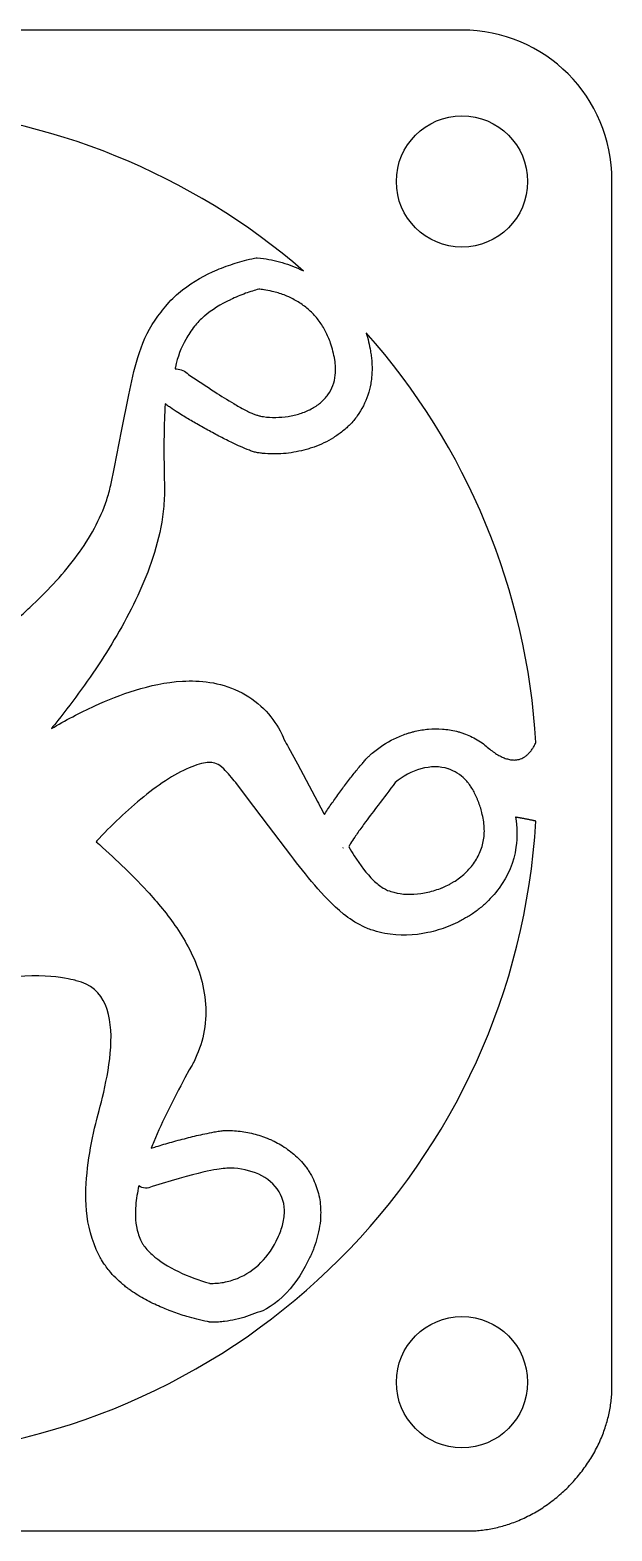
# Model space of a CAD drawing. Header units: millimetres. Extents: x 0 to 40, y 50 to 90.
# Drawn here: x 24.48 to 40, y 50.04 to 90.04 of the extents above; entities that cross this region are included whole.
import ezdxf

# ---------------------------------------------------------------- set-up
doc = ezdxf.new("R2010")
doc.units = ezdxf.units.MM
doc.header["$MEASUREMENT"] = 0
doc.layers.add('Default', color=178, linetype='Continuous', true_color=0x000000)

msp = doc.modelspace()

# ---------------------------------------------------------------- linework, layer by layer
at = {"layer": 'Default'}
for p, q in [((36, 90.036), (3.708, 90.036)), ((40, 53.965), (40, 86.036)), ((30.468, 83.956), (30.508, 83.966)), ((30.508, 83.966), (30.54, 83.964)), ((26.922, 79.344), (27.113, 80.316)), ((26.733, 78.382), (26.922, 79.344)), ((26.633, 77.906), (26.733, 78.382)), ((28.056, 78.257), (28.067, 77.77)), ((31.377, 70.915), (31.615, 70.479)), ((31.615, 70.479), (32.078, 69.611)), ((30.256, 69.602), (29.965, 69.979)), ((30.841, 68.827), (30.256, 69.602)), ((31.437, 68.042), (30.841, 68.827)), ((28.788, 62.426), (28.727, 62.321)), ((28.727, 62.321), (28.613, 62.111)), ((31.045, 57.757), (31.091, 57.853)), ((31.091, 57.853), (31.094, 57.853)), ((31.093, 57.856), (31.097, 57.86)), ((31.094, 57.853), (31.093, 57.856)), ((31.097, 57.868), (31.109, 57.893)), ((31.097, 57.86), (31.097, 57.868)), ((31.109, 57.893), (31.131, 57.946)), ((29.264, 56.637), (29.278, 56.632))]:
    msp.add_line(p, q, dxfattribs=at)
for points in [[(29.833, 82.851), (29.831, 82.85), (29.83, 82.85)], [(30.721, 83.113), (30.717, 83.114), (30.712, 83.114)], [(29.129, 82.409), (29.127, 82.408), (29.126, 82.407)], [(28.64, 81.799), (28.638, 81.796), (28.637, 81.793)], [(28.706, 80.86), (28.708, 80.859), (28.709, 80.858)], [(32.619, 80.84), (32.619, 80.843), (32.619, 80.846)], [(35.638, 70.344), (35.637, 70.345), (35.635, 70.345)], [(36.53, 69.178), (36.53, 69.179), (36.53, 69.181)], [(35.466, 67.178), (35.468, 67.179), (35.561, 67.217), (35.636, 67.254), (35.641, 67.256), (35.665, 67.268)], [(35.715, 67.298), (35.729, 67.308), (35.744, 67.315)]]:
    msp.add_lwpolyline(points, dxfattribs=at)
for centre in [(36, 86), (36, 54)]:
    msp.add_circle(centre, 1.75, dxfattribs=at)
for centre, radius, start, end in [((36, 86.036), 4, 0, 90), ((20, 70), 18, 49.1419, 86.6728), ((20, 70), 18, 3.3272, 41.6662), ((20, 70), 18, 273.3272, 356.6728)]:
    msp.add_arc(centre, radius, start, end, dxfattribs=at)
for points, knots in [([(27.814, 82.304), (27.917, 82.451), (28.028, 82.591), (28.142, 82.724), (28.27, 82.876), (28.404, 82.999), (28.549, 83.112), (28.837, 83.338), (29.149, 83.509), (29.468, 83.644), (29.628, 83.713), (29.792, 83.771), (29.955, 83.823), (30.123, 83.878), (30.277, 83.919), (30.468, 83.956)], [30.981689, 30.981689, 30.981689, 30.981689, 31.981689, 31.981689, 31.981689, 32.981689, 32.981689, 32.981689, 33.981689, 33.981689, 33.981689, 34.981689, 34.981689, 34.981689, 35.981689, 35.981689, 35.981689, 35.981689]), ([(31.135, 83.859), (31.323, 83.808), (31.509, 83.741), (31.685, 83.658), (31.715, 83.644), (31.746, 83.629), (31.775, 83.614)], [38.088767, 38.088767, 38.088767, 38.088767, 39.088768, 39.088768, 39.088768, 39.174164, 39.174164, 39.174164, 39.174164]), ([(32.495, 81.695), (32.457, 81.8), (32.37, 82.002), (32.229, 82.236), (32.095, 82.404), (31.948, 82.559), (31.739, 82.73), (31.528, 82.853), (31.388, 82.918), (31.321, 82.948), (31.178, 83.007), (31.046, 83.047), (30.939, 83.072)], [7.991783, 7.991783, 7.991783, 7.991783, 8.325536, 8.649995, 8.809983, 8.969692, 9.290727, 9.617195, 9.700007, 9.754804, 9.836101, 10.165944, 10.165944, 10.165944, 10.165944]), ([(27.113, 80.316), (27.181, 80.641), (27.252, 80.974), (27.355, 81.312), (27.457, 81.649), (27.61, 82), (27.814, 82.304)], [28.981689, 28.981689, 28.981689, 28.981689, 29.981689, 29.981689, 29.981689, 30.981689, 30.981689, 30.981689, 30.981689]), ([(33.447, 81.966), (33.493, 81.807), (33.54, 81.601), (33.581, 81.342), (33.601, 81.15), (33.604, 80.954), (33.59, 80.782), (33.578, 80.683), (33.555, 80.53), (33.471, 80.203), (33.282, 79.829), (33.057, 79.561), (32.919, 79.429), (32.778, 79.309), (32.499, 79.113), (32.192, 78.967), (31.92, 78.878), (31.741, 78.827), (31.424, 78.759), (31.054, 78.73), (30.736, 78.747), (30.599, 78.763), (30.518, 78.776), (30.44, 78.796), (30.287, 78.85), (30.1, 78.93), (29.843, 79.05), (29.552, 79.197), (29.222, 79.373), (28.896, 79.556), (28.63, 79.712), (28.409, 79.85), (28.257, 79.948), (28.145, 80.029), (28.1, 80.064), (28.086, 80.076)], [15.275075, 15.275075, 15.275075, 15.275075, 15.771345, 15.910658, 16.058909, 16.351824, 16.498654, 16.574771, 16.651919, 16.961676, 17.584526, 17.897139, 18.006803, 18.156828, 18.452176, 19.028687, 19.170138, 19.310125, 19.587358, 20.141701, 20.420128, 20.541989, 20.556186, 20.665268, 20.782939, 21.042072, 21.274724, 21.63569, 22.018043, 22.399225, 22.756449, 22.941188, 23.182246, 23.29804, 23.354305, 23.354305, 23.354305, 23.354305]), ([(28.71, 80.856), (28.943, 80.7), (29.341, 80.436), (29.84, 80.121), (30.153, 79.941), (30.335, 79.849), (30.448, 79.801), (30.543, 79.768), (30.626, 79.746), (30.787, 79.719), (31.033, 79.705), (31.309, 79.727), (31.526, 79.769), (31.734, 79.826), (31.977, 79.926), (32.193, 80.066), (32.337, 80.203), (32.457, 80.35), (32.568, 80.561), (32.609, 80.746), (32.619, 80.84)], [1.874231, 1.874231, 1.874231, 1.874231, 2.71531, 3.305518, 3.645157, 3.796977, 3.917463, 4.014313, 4.096766, 4.174726, 4.503235, 4.835861, 5.002005, 5.165127, 5.483846, 5.788173, 5.933699, 6.076359, 6.35785, 6.641232, 6.641232, 6.641232, 6.641232]), ([(28.086, 80.076), (28.068, 79.796), (28.06, 79.51), (28.054, 79.225), (28.05, 78.903), (28.053, 78.582), (28.056, 78.257)], [23.354305, 23.354305, 23.354305, 23.354305, 23.800009, 23.800009, 23.800009, 24.800009, 24.800009, 24.800009, 24.800009]), ([(24.555, 74.725), (24.993, 75.13), (25.392, 75.571), (25.737, 76.038), (26.082, 76.501), (26.356, 77), (26.525, 77.513), (26.57, 77.644), (26.603, 77.764), (26.633, 77.906)], [22.357023, 22.357023, 22.357023, 22.357023, 23.357023, 23.357023, 23.357023, 24.357023, 24.357023, 24.357023, 25.357023, 25.357023, 25.357023, 25.357023]), ([(28.067, 77.77), (28.067, 77.59), (28.053, 77.393), (28.031, 77.205), (27.945, 76.451), (27.703, 75.747), (27.411, 75.089), (27.115, 74.431), (26.76, 73.82), (26.378, 73.229), (25.991, 72.637), (25.577, 72.077), (25.139, 71.532), (25.108, 71.494), (25.077, 71.458), (25.05, 71.419)], [25.518187, 25.518187, 25.518187, 25.518187, 26.518187, 26.518187, 26.518187, 27.518187, 27.518187, 27.518187, 28.518187, 28.518187, 28.518187, 29.518187, 29.518187, 29.518187, 30.518187, 30.518187, 30.518187, 30.518187]), ([(25.05, 71.419), (25.422, 71.637), (25.805, 71.843), (26.211, 72.029), (26.554, 72.18), (26.909, 72.327), (27.289, 72.445), (27.675, 72.561), (28.085, 72.658), (28.549, 72.683), (29.003, 72.71), (29.534, 72.66), (30.042, 72.418), (30.291, 72.301), (30.519, 72.137), (30.705, 71.951), (30.892, 71.767), (31.047, 71.555), (31.149, 71.362), (31.19, 71.288), (31.22, 71.21), (31.253, 71.134)], [30.518187, 30.518187, 30.518187, 30.518187, 31.518187, 31.518187, 31.518187, 32.518187, 32.518187, 32.518187, 33.518187, 33.518187, 33.518187, 34.518187, 34.518187, 34.518187, 35.518187, 35.518187, 35.518187, 36.518187, 36.518187, 36.518187, 37.518187, 37.518187, 37.518187, 37.518187]), ([(32.33, 69.126), (32.359, 69.171), (32.45, 69.311), (32.612, 69.546), (32.816, 69.827), (33.021, 70.097), (33.197, 70.318), (33.328, 70.477), (33.417, 70.578), (33.477, 70.643), (33.517, 70.683), (33.555, 70.719), (33.758, 70.9), (34.082, 71.111), (34.436, 71.256), (34.595, 71.307), (34.671, 71.329), (34.837, 71.37), (35.109, 71.414), (35.482, 71.418), (35.762, 71.374), (35.948, 71.323), (36.075, 71.283), (36.293, 71.193), (36.467, 71.089), (36.575, 71.011)], [40.982756, 40.982756, 40.982756, 40.982756, 41.141366, 41.48323, 41.838519, 42.185109, 42.500968, 42.684003, 42.803041, 42.904791, 42.950069, 42.971683, 43.062174, 43.766839, 44.119791, 44.208377, 44.267909, 44.358018, 44.72187, 45.092555, 45.471922, 45.568987, 45.67077, 45.873267, 46.274738, 46.274738, 46.274738, 46.274738]), ([(28.863, 70.429), (28.494, 70.303), (28.028, 70.015), (27.596, 69.669), (27.157, 69.326), (26.726, 68.916), (26.32, 68.489)], [83.081098, 83.081098, 83.081098, 83.081098, 84.081098, 84.081098, 84.081098, 85.081098, 85.081098, 85.081098, 85.081098]), ([(29.647, 70.343), (29.498, 70.489), (29.391, 70.515), (29.287, 70.515), (29.185, 70.517), (29.045, 70.494), (28.863, 70.429)], [81.081098, 81.081098, 81.081098, 81.081098, 82.081098, 82.081098, 82.081098, 83.081098, 83.081098, 83.081098, 83.081098]), ([(36.53, 69.181), (36.517, 69.232), (36.489, 69.334), (36.443, 69.46), (36.403, 69.559), (36.361, 69.653), (36.305, 69.764), (36.239, 69.875), (36.164, 69.975), (36.055, 70.1), (35.882, 70.242), (35.721, 70.318), (35.638, 70.344)], [11.060753, 11.060753, 11.060753, 11.060753, 11.218562, 11.378143, 11.461459, 11.538749, 11.688203, 11.833378, 11.925878, 12.064075, 12.330818, 12.592378, 12.592378, 12.592378, 12.592378]), ([(34.221, 69.979), (34.068, 69.779), (33.802, 69.431), (33.47, 68.991), (33.263, 68.706), (33.129, 68.513), (33.045, 68.385), (32.996, 68.297), (32.981, 68.268)], [1.197043, 1.197043, 1.197043, 1.197043, 1.952083, 2.510535, 2.850607, 3.009093, 3.213521, 3.311538, 3.311538, 3.311538, 3.311538]), ([(35.816, 67.355), (35.87, 67.392), (36.028, 67.506), (36.257, 67.733), (36.465, 68.05), (36.584, 68.408), (36.609, 68.791), (36.565, 69.049), (36.53, 69.178)], [8.951259, 8.951259, 8.951259, 8.951259, 9.146507, 9.536554, 9.911949, 10.278842, 10.657114, 11.057172, 11.057172, 11.057172, 11.057172]), ([(26.242, 68.405), (26.707, 67.991), (27.165, 67.565), (27.606, 67.088), (27.875, 66.786), (28.15, 66.469), (28.392, 66.106), (28.639, 65.745), (28.863, 65.328), (29.018, 64.846), (29.168, 64.364), (29.22, 63.793), (29.109, 63.275), (29.053, 63.014), (28.961, 62.773), (28.856, 62.551)], [86.081098, 86.081098, 86.081098, 86.081098, 87.081098, 87.081098, 87.081098, 88.081098, 88.081098, 88.081098, 89.081098, 89.081098, 89.081098, 90.081098, 90.081098, 90.081098, 91.081098, 91.081098, 91.081098, 91.081098]), ([(33.351, 66.151), (33.16, 66.241), (32.993, 66.359), (32.844, 66.477), (32.539, 66.72), (32.302, 66.987), (32.072, 67.249), (31.845, 67.509), (31.637, 67.78), (31.437, 68.042)], [72.492194, 72.492194, 72.492194, 72.492194, 73.492194, 73.492194, 73.492194, 74.492194, 74.492194, 74.492194, 75.492194, 75.492194, 75.492194, 75.492194]), ([(37.438, 68.259), (37.388, 67.865), (37.222, 67.484), (36.991, 67.169), (36.875, 67.01), (36.742, 66.867), (36.6, 66.735)], [60.492194, 60.492194, 60.492194, 60.492194, 61.492194, 61.492194, 61.492194, 62.492194, 62.492194, 62.492194, 62.492194]), ([(35.882, 66.256), (35.799, 66.213), (35.713, 66.177), (35.627, 66.144), (35.457, 66.075), (35.277, 66.021), (35.09, 65.983), (34.725, 65.904), (34.329, 65.888), (33.941, 65.961), (33.842, 65.98), (33.74, 66.003), (33.648, 66.035)], [67.492194, 67.492194, 67.492194, 67.492194, 68.492194, 68.492194, 68.492194, 69.492194, 69.492194, 69.492194, 70.492194, 70.492194, 70.492194, 71.492194, 71.492194, 71.492194, 71.492194]), ([(25.709, 64.698), (25.709, 64.698), (25.707, 64.701), (25.7, 64.703), (25.51, 64.763), (22.362, 65.647), (18.16, 61.737), (16.841, 60.525), (19.05, 58.611), (19.05, 58.611)], [116.29625, 116.29625, 116.29625, 116.29625, 117.29625, 117.29625, 117.29625, 118.29625, 118.29625, 118.29625, 119.29625, 119.29625, 119.29625, 119.29625]), ([(26.387, 57.259), (26.337, 57.349), (26.288, 57.444), (26.247, 57.538), (26.076, 57.924), (25.998, 58.334), (25.976, 58.723), (25.954, 59.114), (25.985, 59.487), (26.033, 59.848), (26.082, 60.208), (26.151, 60.558), (26.233, 60.898), (26.396, 61.58), (27.311, 64.359), (25.709, 64.698)], [111.29625, 111.29625, 111.29625, 111.29625, 112.29625, 112.29625, 112.29625, 113.29625, 113.29625, 113.29625, 114.29625, 114.29625, 114.29625, 115.29625, 115.29625, 115.29625, 116.29625, 116.29625, 116.29625, 116.29625]), ([(28.613, 62.111), (28.306, 61.546), (28.014, 60.98), (27.779, 60.409), (27.755, 60.352), (27.731, 60.294), (27.708, 60.237)], [92.612928, 92.612928, 92.612928, 92.612928, 93.612928, 93.612928, 93.612928, 93.713704, 93.713704, 93.713704, 93.713704]), ([(27.708, 60.237), (27.753, 60.251), (27.936, 60.309), (28.27, 60.405), (28.702, 60.519), (29.079, 60.608), (29.354, 60.665), (29.509, 60.691), (29.601, 60.703), (29.656, 60.708), (29.699, 60.71), (29.788, 60.71), (30.002, 60.701), (30.339, 60.654), (30.634, 60.57), (30.817, 60.5), (30.903, 60.464), (31.02, 60.409), (31.237, 60.291), (31.533, 60.081), (31.762, 59.841), (31.895, 59.658), (31.977, 59.527), (32.099, 59.287), (32.212, 58.922), (32.236, 58.618), (32.23, 58.468), (32.228, 58.256), (32.192, 58.055), (32.141, 57.869), (32.118, 57.773), (32.089, 57.68), (32.053, 57.582), (32.037, 57.539), (32.02, 57.496), (32.004, 57.453), (31.984, 57.411), (31.965, 57.37), (31.945, 57.329), (31.79, 56.997), (31.584, 56.669), (31.316, 56.381), (31.043, 56.098), (30.709, 55.864), (30.537, 55.861), (30.352, 55.777), (30.162, 55.717), (29.961, 55.669), (29.866, 55.649), (29.769, 55.633), (29.668, 55.62), (29.619, 55.615), (29.569, 55.609), (29.509, 55.605), (29.485, 55.604), (29.462, 55.603), (29.438, 55.602), (29.418, 55.6), (29.398, 55.599), (29.381, 55.599), (29.362, 55.599), (29.346, 55.6), (29.327, 55.6), (29.321, 55.6), (29.315, 55.6), (29.309, 55.6), (29.3, 55.6), (29.292, 55.6), (29.283, 55.6), (29.274, 55.602), (29.266, 55.604), (29.257, 55.606), (29.244, 55.608), (29.23, 55.611), (29.217, 55.614), (29.013, 55.655), (28.847, 55.699), (28.662, 55.751), (28.53, 55.792), (28.365, 55.847), (28.147, 55.929), (27.924, 56.02), (27.599, 56.173), (27.308, 56.346), (27.128, 56.471), (27.042, 56.535), (26.853, 56.686), (26.7, 56.839), (26.59, 56.974)], [93.713704, 93.713704, 93.713704, 93.713704, 93.855025, 94.290764, 94.75548, 95.194409, 95.452046, 95.597126, 95.66715, 95.731426, 95.762873, 95.795878, 95.998838, 96.404543, 96.813293, 96.916517, 96.991573, 97.094666, 97.303634, 97.732824, 98.178884, 98.294418, 98.410482, 98.641974, 99.100395, 99.550931, 99.550931, 99.550931, 100.319739, 100.319739, 100.319739, 101.089198, 101.089198, 101.089198, 101.236027, 101.236027, 101.236027, 101.245262, 101.245262, 101.245262, 102.024936, 102.024936, 102.024936, 102.803135, 102.803135, 102.803135, 103.587392, 103.587392, 103.587392, 104.367066, 104.367066, 104.367066, 105.150904, 105.150904, 105.150904, 105.231639, 105.231639, 105.231639, 105.554328, 105.554328, 105.554328, 105.944164, 105.944164, 105.944164, 105.966775, 105.966775, 105.966775, 105.993119, 105.993119, 105.993119, 106.019464, 106.019464, 106.019464, 106.068092, 106.068092, 106.068092, 106.855452, 106.855452, 106.855452, 107.27193, 107.376994, 107.555251, 107.993666, 108.451945, 108.570783, 108.651041, 108.773748, 109.29625, 109.29625, 109.29625, 109.29625]), ([(31.131, 57.946), (31.154, 58.003), (31.177, 58.064), (31.198, 58.127), (31.237, 58.249), (31.259, 58.378), (31.264, 58.498), (31.274, 58.737), (31.212, 58.961), (31.074, 59.15), (30.937, 59.34), (30.729, 59.485), (30.491, 59.578), (30.253, 59.668), (29.988, 59.715), (29.732, 59.702), (29.478, 59.685), (29.237, 59.666), (27.738, 59.215)], [360.387668, 360.387668, 360.387668, 360.387668, 361.387668, 361.387668, 361.387668, 362.387668, 362.387668, 362.387668, 363.387668, 363.387668, 363.387668, 364.387668, 364.387668, 364.387668, 365.387668, 365.387668, 365.387668, 366.387668, 366.387668, 366.387668, 366.387668]), ([(27.383, 59.234), (27.343, 59.059), (27.315, 58.887), (27.3, 58.719), (27.277, 58.454), (27.29, 58.2), (27.36, 57.969), (27.376, 57.91), (27.397, 57.854), (27.423, 57.797), (27.427, 57.787), (27.439, 57.764), (27.452, 57.742)], [367.086185, 367.086185, 367.086185, 367.086185, 367.397939, 367.397939, 367.397939, 368.397939, 368.397939, 368.397939, 369.397939, 369.397939, 369.397939, 370.397939, 370.397939, 370.397939, 370.397939]), ([(29.552, 56.647), (29.675, 56.664), (29.799, 56.693), (29.92, 56.735), (30.162, 56.816), (30.381, 56.949), (30.569, 57.123)], [375.419128, 375.419128, 375.419128, 375.419128, 376.419128, 376.419128, 376.419128, 377.419128, 377.419128, 377.419128, 377.419128])]:
    msp.add_open_spline(points, degree=3, knots=knots, dxfattribs=at)
for points, degree in [([(30.54, 83.964), (30.663, 83.959), (30.75, 83.941), (30.851, 83.924)], 3), ([(30.851, 83.924), (30.945, 83.908), (31.041, 83.887), (31.135, 83.859)], 3), ([(29.83, 82.85), (29.568, 82.726), (29.328, 82.581), (29.129, 82.409)], 3), ([(30.229, 83.02), (30.093, 82.97), (29.958, 82.913), (29.833, 82.851)], 3), ([(30.58, 83.13), (30.474, 83.103), (30.349, 83.061), (30.229, 83.02)], 3), ([(30.712, 83.114), (30.673, 83.121), (30.623, 83.127), (30.58, 83.13)], 3), ([(30.939, 83.072), (30.86, 83.088), (30.786, 83.106), (30.721, 83.113)], 3), ([(29.126, 82.407), (29.028, 82.326), (28.937, 82.23), (28.863, 82.14)], 3), ([(28.863, 82.14), (28.779, 82.025), (28.699, 81.911), (28.64, 81.799)], 3), ([(28.637, 81.793), (28.503, 81.565), (28.418, 81.328), (28.358, 81.051)], 3), ([(32.607, 81.25), (32.579, 81.404), (32.544, 81.548), (32.495, 81.695)], 3), ([(32.619, 80.846), (32.636, 80.97), (32.627, 81.116), (32.607, 81.25)], 3), ([(28.358, 81.051), (28.355, 81.037), (28.352, 81.023), (28.349, 81.009)], 3), ([(28.349, 81.009), (28.361, 81.009), (28.374, 81.008), (28.386, 81.007)], 3), ([(28.386, 81.007), (28.502, 80.998), (28.616, 80.947), (28.706, 80.86)], 3), ([(28.709, 80.858), (28.709, 80.858), (28.709, 80.857), (28.71, 80.856)], 3), ([(24.217, 74.413), (24.335, 74.518), (24.447, 74.617), (24.555, 74.725)], 3), ([(31.253, 71.134), (31.294, 71.058), (31.333, 70.987), (31.377, 70.915)], 3), ([(35.635, 70.345), (35.418, 70.419), (35.155, 70.416), (34.905, 70.347)], 3), ([(29.811, 70.166), (29.757, 70.226), (29.7, 70.283), (29.647, 70.343)], 3), ([(29.965, 69.979), (29.912, 70.043), (29.864, 70.105), (29.811, 70.166)], 3), ([(34.905, 70.347), (34.658, 70.281), (34.419, 70.151), (34.221, 69.979)], 3), ([(32.078, 69.611), (32.162, 69.449), (32.246, 69.287), (32.33, 69.126)], 3), ([(37.427, 69.059), (37.47, 68.799), (37.478, 68.528), (37.438, 68.259)], 3), ([(26.32, 68.489), (26.293, 68.46), (26.267, 68.436), (26.242, 68.405)], 3), ([(32.826, 68.235), (32.829, 68.243), (32.827, 68.243), (32.823, 68.239)], 3), ([(32.981, 68.268), (33.03, 68.187), (33.079, 68.108), (33.129, 68.029)], 3), ([(33.129, 68.029), (33.287, 67.78), (33.46, 67.554), (33.635, 67.378)], 3), ([(33.635, 67.378), (33.723, 67.294), (33.812, 67.225), (33.899, 67.171)], 3), ([(35.665, 67.268), (35.667, 67.269), (35.678, 67.275), (35.689, 67.281)], 3), ([(35.689, 67.281), (35.699, 67.287), (35.711, 67.295), (35.715, 67.298)], 3), ([(35.744, 67.315), (35.765, 67.325), (35.787, 67.337), (35.816, 67.355)], 3), ([(33.899, 67.171), (33.938, 67.148), (33.98, 67.125), (34.018, 67.108)], 3), ([(34.018, 67.108), (34.081, 67.088), (34.131, 67.071), (34.184, 67.057)], 3), ([(34.184, 67.057), (34.404, 66.998), (34.656, 66.988), (34.906, 67.022)], 3), ([(34.906, 67.022), (35.028, 67.04), (35.156, 67.072), (35.284, 67.109)], 3), ([(35.284, 67.109), (35.351, 67.134), (35.414, 67.155), (35.466, 67.178)], 3), ([(36.253, 66.466), (36.212, 66.443), (36.185, 66.42), (36.134, 66.394)], 3), ([(36.374, 66.55), (36.331, 66.523), (36.292, 66.493), (36.253, 66.466)], 3), ([(36.6, 66.735), (36.527, 66.67), (36.452, 66.609), (36.374, 66.55)], 3), ([(33.648, 66.035), (33.545, 66.064), (33.443, 66.106), (33.351, 66.151)], 3), ([(36.007, 66.321), (35.966, 66.3), (35.924, 66.274), (35.882, 66.256)], 3), ([(36.134, 66.394), (36.082, 66.363), (36.048, 66.345), (36.007, 66.321)], 3), ([(28.856, 62.551), (28.824, 62.494), (28.81, 62.463), (28.788, 62.426)], 3), ([(27.738, 59.215), (27.622, 59.154), (27.487, 59.165), (27.383, 59.234)], 3), ([(27.452, 57.742), (27.463, 57.719), (27.481, 57.696), (27.494, 57.674)], 3), ([(27.494, 57.674), (27.553, 57.58), (27.637, 57.492), (27.734, 57.401)], 3), ([(30.569, 57.123), (30.762, 57.296), (30.923, 57.513), (31.045, 57.757)], 3), ([(26.489, 57.107), (26.457, 57.153), (26.426, 57.198), (26.387, 57.259)], 3), ([(27.734, 57.401), (28.121, 57.056), (28.714, 56.793), (29.264, 56.637)], 3), ([(26.59, 56.974), (26.553, 57.016), (26.52, 57.061), (26.489, 57.107)], 3), ([(29.278, 56.632), (29.304, 56.631), (29.339, 56.631), (29.365, 56.635)], 3), ([(29.365, 56.635), (29.428, 56.635), (29.489, 56.641), (29.552, 56.647)], 3), ([(3.997, 50.036), (20.034, 50.036), (36.071, 50.036)], 2)]:
    msp.add_open_spline(points, degree=degree, dxfattribs=at)
for points, weights in [([(36.575, 71.011), (37.535, 70.135), (37.97, 71.045)], [0.864239387403, 0.855233775223, 0.853817632905]), ([(37.97, 68.955), (37.701, 69.012), (37.427, 69.059)], [0.853817630182, 0.854323056352, 0.855795240059])]:
    msp.add_rational_spline(points, weights, degree=2, dxfattribs=at)
msp.add_rational_spline([(36.071, 50.036), (37.627, 50.006), (38.829, 51.207), (40.03, 52.409), (40, 53.965)], [1, 0.920426722707, 1, 0.920426722707, 1], degree=2, knots=[504.386826, 504.386826, 504.386826, 507.600343, 507.600343, 510.81386, 510.81386, 510.81386], dxfattribs=at)

doc.saveas('drawing.dxf')
